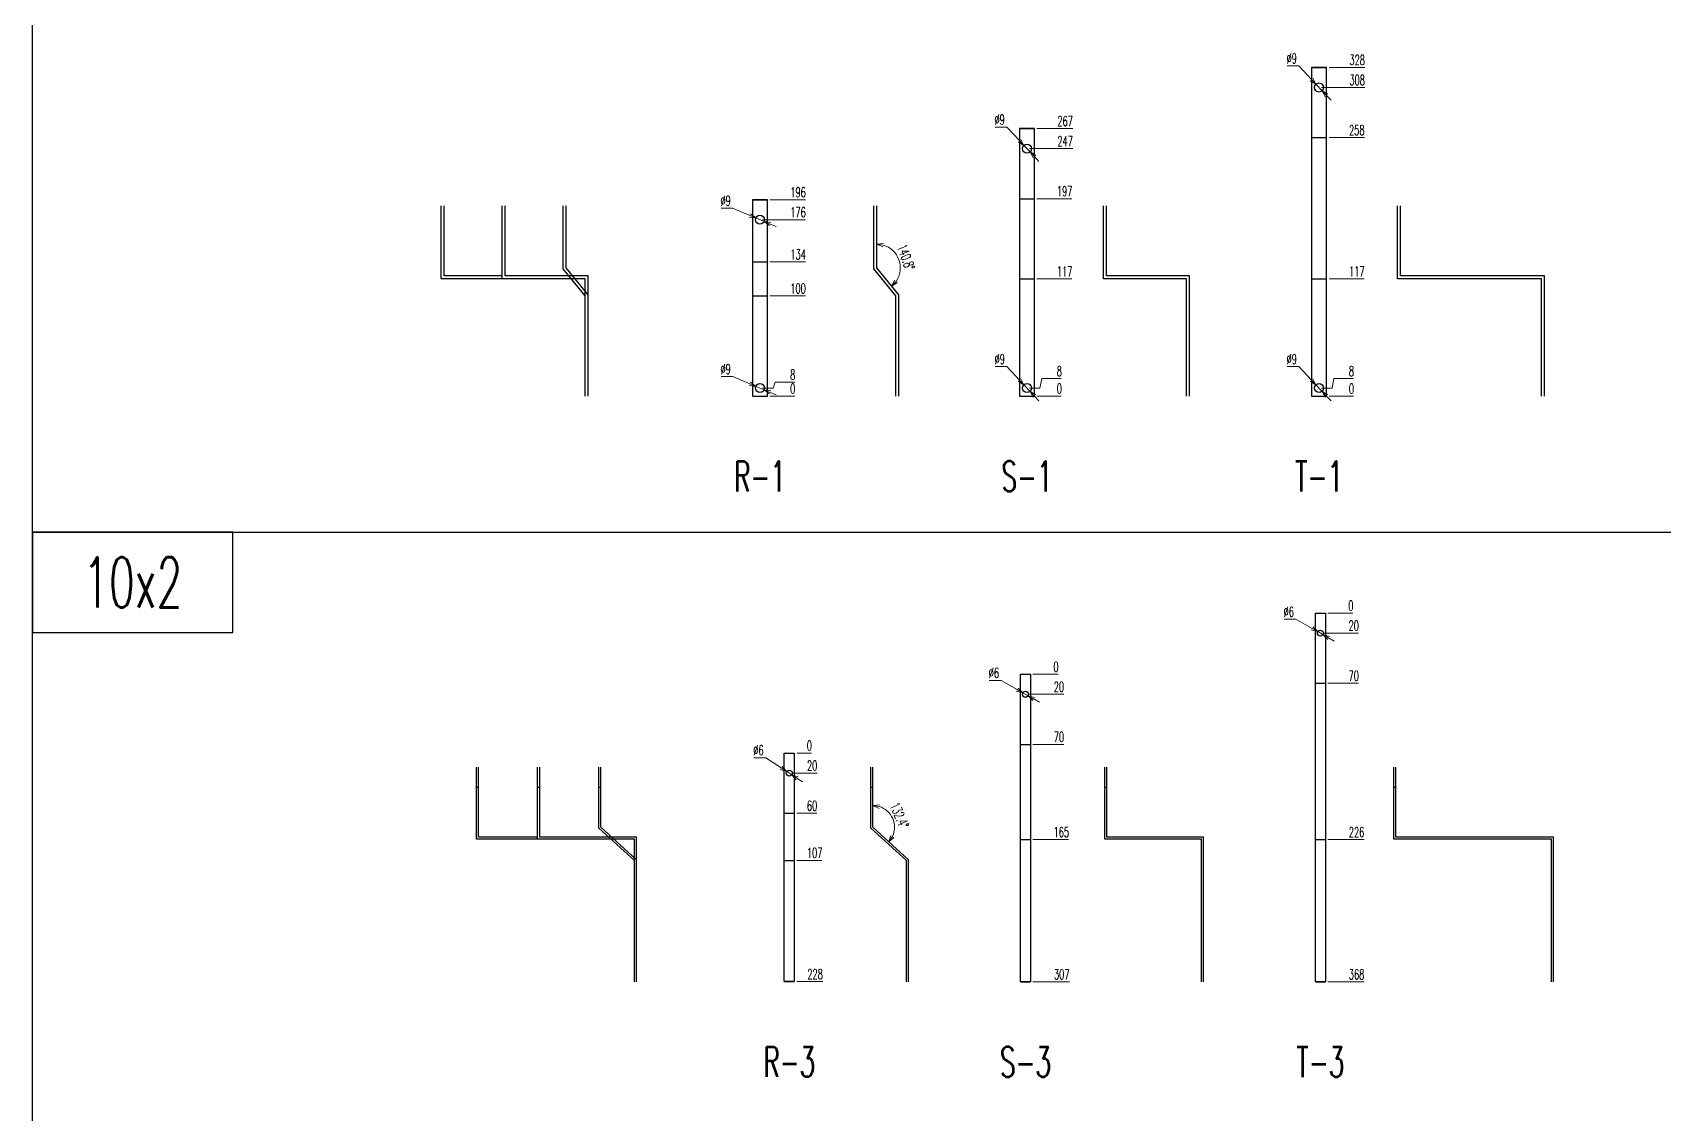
# Model space of a CAD drawing. Header units: millimetres. Extents: x 28713 to 59118, y -54378 to -19615.
# Drawn here: x 37400 to 39028, y -23373 to -22294 of the extents above; entities that cross this region are included whole.
import ezdxf
from ezdxf.enums import TextEntityAlignment as Align

# ---------------------------------------------------------------- set-up
doc = ezdxf.new("R2010")
doc.units = ezdxf.units.MM
doc.header["$LTSCALE"] = 3
doc.layers.add('@.VISIBLE', color=7, linetype='Continuous')
doc.styles.add('Ann_w01', font='romans.shx', dxfattribs={"width": 0.6, "bigfont": 'chineset.shx'})
doc.dimstyles.new('Dim 01_SC05', dxfattribs={"dimscale": 5, "dimtxt": 2, "dimasz": 1.3, "dimexe": 0.5, "dimexo": 0.5, "dimgap": 0.5, "dimtad": 1, "dimtoh": 1, "dimdec": 1, "dimzin": 12, "dimdsep": 46, "dimtxsty": 'Ann_w01', "dimblk": 'OPEN30', "dimcen": 1.5, "dimclrd": 6, "dimclre": 6, "dimclrt": 3, "dimadec": 1, "dimazin": 3, "dimtm": 1e-09, "dimtfac": 1, "dimtdec": 1, "dimtmove": 0, "dimatfit": 3, "dimldrblk": 'OPEN30', "dimfxl": 1, "dimtolj": 1, "dimlwd": 20, "dimlwe": 20, "dimarcsym": 0})

# ---------------------------------------------------------------- blocks, each defined once
blk = doc.blocks.new('*D530')
at = {"color": 6, "lineweight": 20, "transparency": 16777216}
blk.add_line((38135.8, -22656.8), (38160.5, -22656.8), dxfattribs=at)
at = {"layer": 'Defpoints', "color": 0, "transparency": 16777216}
for p in [(38125.8, -22656.8), (38133.3, -22656.8), (38154, -22656.8)]:
    blk.add_point(p, dxfattribs=at)
at = {"color": 3, "transparency": 16777216, "insert": (38158.5, -22649.3), "char_height": 10, "attachment_point": 5, "style": 'Ann_w01'}
blk.add_mtext('\\A1;0', dxfattribs=at)
blk = doc.blocks.new('_Open30')
at = {"color": 0, "linetype": 'ByBlock', "lineweight": -2}
for p, q in [((-1, 0.27), (0, 0)), ((0, 0), (-1, -0.27)), ((0, 0), (-1, 0))]:
    blk.add_line(p, q, dxfattribs=at)
blk = doc.blocks.new('*D531')
at = {"color": 6, "lineweight": 20, "transparency": 16777216}
for p, q in [((38128.3, -22648.8), (38138.8, -22648.8)), ((38138.8, -22648.8), (38141, -22642.8)), ((38141, -22642.8), (38160.5, -22642.8))]:
    blk.add_line(p, q, dxfattribs=at)
at = {"layer": 'Defpoints', "color": 0, "transparency": 16777216}
for p in [(38125.8, -22648.8), (38125.8, -22656.8), (38154, -22642.8)]:
    blk.add_point(p, dxfattribs=at)
at = {"color": 3, "transparency": 16777216, "insert": (38158.5, -22635.3), "char_height": 10, "attachment_point": 5, "style": 'Ann_w01'}
blk.add_mtext('\\A1;8', dxfattribs=at)
blk = doc.blocks.new('*D532')
at = {"color": 6, "lineweight": 20, "transparency": 16777216}
blk.add_line((38135.8, -22556.8), (38171.1, -22556.8), dxfattribs=at)
at = {"layer": 'Defpoints', "color": 0, "transparency": 16777216}
for p in [(38133.3, -22556.8), (38154, -22556.8), (38125.8, -22656.8)]:
    blk.add_point(p, dxfattribs=at)
at = {"color": 3, "transparency": 16777216, "insert": (38163.8, -22549.3), "char_height": 10, "attachment_point": 5, "style": 'Ann_w01'}
blk.add_mtext('\\A1;100', dxfattribs=at)
blk = doc.blocks.new('*D533')
at = {"color": 6, "lineweight": 20, "transparency": 16777216}
blk.add_line((38135.8, -22522.8), (38171.3, -22522.8), dxfattribs=at)
at = {"layer": 'Defpoints', "color": 0, "transparency": 16777216}
for p in [(38133.3, -22522.8), (38154, -22522.8), (38125.8, -22656.8)]:
    blk.add_point(p, dxfattribs=at)
at = {"color": 3, "transparency": 16777216, "insert": (38163.9, -22515.3), "char_height": 10, "attachment_point": 5, "style": 'Ann_w01'}
blk.add_mtext('\\A1;134', dxfattribs=at)
blk = doc.blocks.new('*D534')
at = {"color": 6, "lineweight": 20, "transparency": 16777216}
blk.add_line((38128.2, -22480.8), (38171.1, -22480.8), dxfattribs=at)
at = {"layer": 'Defpoints', "color": 0, "transparency": 16777216}
for p in [(38125.7, -22480.8), (38154, -22480.8), (38125.8, -22656.8)]:
    blk.add_point(p, dxfattribs=at)
at = {"color": 3, "transparency": 16777216, "insert": (38163.8, -22473.3), "char_height": 10, "attachment_point": 5, "style": 'Ann_w01'}
blk.add_mtext('\\A1;176', dxfattribs=at)
blk = doc.blocks.new('*D535')
at = {"color": 6, "lineweight": 20, "transparency": 16777216}
blk.add_line((38135.8, -22460.8), (38171.1, -22460.8), dxfattribs=at)
at = {"layer": 'Defpoints', "color": 0, "transparency": 16777216}
for p in [(38133.3, -22460.8), (38154, -22460.8), (38125.8, -22656.8)]:
    blk.add_point(p, dxfattribs=at)
at = {"color": 3, "transparency": 16777216, "insert": (38163.8, -22453.3), "char_height": 10, "attachment_point": 5, "style": 'Ann_w01'}
blk.add_mtext('\\A1;196', dxfattribs=at)
blk = doc.blocks.new('*D536')
at = {"color": 6, "lineweight": 20, "transparency": 16777216}
for p, q in [((38086.9, -22469.3), (38098.5, -22469.3)), ((38098.5, -22469.3), (38115.6, -22476.5)), ((38129.9, -22482.5), (38121.6, -22479)), ((38135.9, -22485), (38141.9, -22487.6))]:
    blk.add_line(p, q, dxfattribs=at)
at = {"layer": 'Defpoints', "color": 0, "transparency": 16777216}
for p in [(38121.6, -22479), (38129.9, -22482.5)]:
    blk.add_point(p, dxfattribs=at)
at = {"color": 6, "lineweight": 20, "transparency": 16777216, "xscale": 6.5, "yscale": 6.5, "zscale": 6.5}
for p, rotation in [((38121.6, -22479), 337.1813621926601), ((38129.9, -22482.5), 157.1813621926601)]:
    blk.add_blockref('_Open30', p, dxfattribs=dict(at, rotation=rotation))
at = {"color": 3, "transparency": 16777216, "insert": (38091.5, -22461.8), "char_height": 10, "attachment_point": 5, "style": 'Ann_w01'}
blk.add_mtext('\\A1;∅9', dxfattribs=at)
blk = doc.blocks.new('*D537')
at = {"color": 6, "lineweight": 20, "transparency": 16777216}
for p, q in [((38086.9, -22637.3), (38098.6, -22637.3)), ((38098.6, -22637.3), (38115.6, -22644.5)), ((38129.9, -22650.5), (38121.6, -22647)), ((38135.9, -22653), (38141.9, -22655.6))]:
    blk.add_line(p, q, dxfattribs=at)
at = {"layer": 'Defpoints', "color": 0, "transparency": 16777216}
for p in [(38121.6, -22647), (38129.9, -22650.5)]:
    blk.add_point(p, dxfattribs=at)
at = {"color": 6, "lineweight": 20, "transparency": 16777216, "xscale": 6.5, "yscale": 6.5, "zscale": 6.5}
for p, rotation in [((38121.6, -22647), 337.1813621925107), ((38129.9, -22650.5), 157.1813621925107)]:
    blk.add_blockref('_Open30', p, dxfattribs=dict(at, rotation=rotation))
at = {"color": 3, "transparency": 16777216, "insert": (38091.5, -22629.8), "char_height": 10, "attachment_point": 5, "style": 'Ann_w01'}
blk.add_mtext('\\A1;∅9', dxfattribs=at)
blk = doc.blocks.new('*D541')
at = {"color": 6, "lineweight": 20, "transparency": 16777216}
blk.add_line((38402.3, -22656.8), (38426.6, -22656.8), dxfattribs=at)
at = {"layer": 'Defpoints', "color": 0, "transparency": 16777216}
for p in [(38392.3, -22656.8), (38399.8, -22656.8), (38420.1, -22656.8)]:
    blk.add_point(p, dxfattribs=at)
at = {"color": 3, "transparency": 16777216, "insert": (38424.6, -22649.3), "char_height": 10, "attachment_point": 5, "style": 'Ann_w01'}
blk.add_mtext('\\A1;0', dxfattribs=at)
blk = doc.blocks.new('*D542')
at = {"color": 6, "lineweight": 20, "transparency": 16777216}
for p, q in [((38405.3, -22648.8), (38407.1, -22639.3)), ((38407.1, -22639.3), (38426.6, -22639.3)), ((38394.8, -22648.8), (38405.3, -22648.8))]:
    blk.add_line(p, q, dxfattribs=at)
at = {"layer": 'Defpoints', "color": 0, "transparency": 16777216}
for p in [(38420.1, -22639.3), (38392.3, -22648.8), (38392.3, -22656.8)]:
    blk.add_point(p, dxfattribs=at)
at = {"color": 3, "transparency": 16777216, "insert": (38424.6, -22631.8), "char_height": 10, "attachment_point": 5, "style": 'Ann_w01'}
blk.add_mtext('\\A1;8', dxfattribs=at)
blk = doc.blocks.new('*D543')
at = {"color": 6, "lineweight": 20, "transparency": 16777216}
blk.add_line((38402.3, -22539.8), (38437.2, -22539.8), dxfattribs=at)
at = {"layer": 'Defpoints', "color": 0, "transparency": 16777216}
for p in [(38399.8, -22539.8), (38420.1, -22539.8), (38392.3, -22656.8)]:
    blk.add_point(p, dxfattribs=at)
at = {"color": 3, "transparency": 16777216, "insert": (38429.9, -22532.3), "char_height": 10, "attachment_point": 5, "style": 'Ann_w01'}
blk.add_mtext('\\A1;117', dxfattribs=at)
blk = doc.blocks.new('*D544')
at = {"color": 6, "lineweight": 20, "transparency": 16777216}
blk.add_line((38402.3, -22459.8), (38437.2, -22459.8), dxfattribs=at)
at = {"layer": 'Defpoints', "color": 0, "transparency": 16777216}
for p in [(38399.8, -22459.8), (38420.1, -22459.8), (38392.3, -22656.8)]:
    blk.add_point(p, dxfattribs=at)
at = {"color": 3, "transparency": 16777216, "insert": (38429.9, -22452.3), "char_height": 10, "attachment_point": 5, "style": 'Ann_w01'}
blk.add_mtext('\\A1;197', dxfattribs=at)
blk = doc.blocks.new('*D545')
at = {"color": 6, "lineweight": 20, "transparency": 16777216}
blk.add_line((38394.8, -22409.8), (38438.1, -22409.8), dxfattribs=at)
at = {"layer": 'Defpoints', "color": 0, "transparency": 16777216}
for p in [(38392.3, -22409.8), (38420.1, -22409.8), (38392.3, -22656.8)]:
    blk.add_point(p, dxfattribs=at)
at = {"color": 3, "transparency": 16777216, "insert": (38430.4, -22402.3), "char_height": 10, "attachment_point": 5, "style": 'Ann_w01'}
blk.add_mtext('\\A1;247', dxfattribs=at)
blk = doc.blocks.new('*D546')
at = {"color": 6, "lineweight": 20, "transparency": 16777216}
blk.add_line((38402.3, -22389.8), (38438.1, -22389.8), dxfattribs=at)
at = {"layer": 'Defpoints', "color": 0, "transparency": 16777216}
for p in [(38399.8, -22389.8), (38420.1, -22389.8), (38392.3, -22656.8)]:
    blk.add_point(p, dxfattribs=at)
at = {"color": 3, "transparency": 16777216, "insert": (38430.4, -22382.3), "char_height": 10, "attachment_point": 5, "style": 'Ann_w01'}
blk.add_mtext('\\A1;267', dxfattribs=at)
blk = doc.blocks.new('*D547')
at = {"color": 6, "lineweight": 20, "transparency": 16777216}
for p, q in [((38360.5, -22388.3), (38372.1, -22388.3)), ((38372.1, -22388.3), (38384.8, -22401.8)), ((38395.4, -22413), (38389.2, -22406.5)), ((38399.8, -22417.8), (38404.3, -22422.5))]:
    blk.add_line(p, q, dxfattribs=at)
at = {"layer": 'Defpoints', "color": 0, "transparency": 16777216}
for p in [(38389.2, -22406.5), (38395.4, -22413)]:
    blk.add_point(p, dxfattribs=at)
at = {"color": 6, "lineweight": 20, "transparency": 16777216, "xscale": 6.5, "yscale": 6.5, "zscale": 6.5}
for p, rotation in [((38389.2, -22406.5), 313.2445462783951), ((38395.4, -22413), 133.2445462783951)]:
    blk.add_blockref('_Open30', p, dxfattribs=dict(at, rotation=rotation))
at = {"color": 3, "transparency": 16777216, "insert": (38365, -22380.8), "char_height": 10, "attachment_point": 5, "style": 'Ann_w01'}
blk.add_mtext('\\A1;∅9', dxfattribs=at)
blk = doc.blocks.new('*D548')
at = {"color": 6, "lineweight": 20, "transparency": 16777216}
for p, q in [((38360.5, -22627.3), (38372.1, -22627.3)), ((38372.1, -22627.3), (38384.8, -22640.8)), ((38395.4, -22652.1), (38389.3, -22645.5)), ((38399.9, -22656.8), (38404.3, -22661.5))]:
    blk.add_line(p, q, dxfattribs=at)
at = {"layer": 'Defpoints', "color": 0, "transparency": 16777216}
for p in [(38389.3, -22645.5), (38395.4, -22652.1)]:
    blk.add_point(p, dxfattribs=at)
at = {"color": 6, "lineweight": 20, "transparency": 16777216, "xscale": 6.5, "yscale": 6.5, "zscale": 6.5}
for p, rotation in [((38389.3, -22645.5), 313.2445462784049), ((38395.4, -22652.1), 133.2445462784049)]:
    blk.add_blockref('_Open30', p, dxfattribs=dict(at, rotation=rotation))
at = {"color": 3, "transparency": 16777216, "insert": (38365.1, -22619.8), "char_height": 10, "attachment_point": 5, "style": 'Ann_w01'}
blk.add_mtext('\\A1;∅9', dxfattribs=at)
blk = doc.blocks.new('*D555')
at = {"color": 6, "lineweight": 20, "transparency": 16777216}
blk.add_line((38693.9, -22656.8), (38718.2, -22656.8), dxfattribs=at)
at = {"layer": 'Defpoints', "color": 0, "transparency": 16777216}
for p in [(38683.9, -22656.8), (38691.4, -22656.8), (38711.7, -22656.8)]:
    blk.add_point(p, dxfattribs=at)
at = {"color": 3, "transparency": 16777216, "insert": (38716.2, -22649.3), "char_height": 10, "attachment_point": 5, "style": 'Ann_w01'}
blk.add_mtext('\\A1;0', dxfattribs=at)
blk = doc.blocks.new('*D556')
at = {"color": 6, "lineweight": 20, "transparency": 16777216}
for p, q in [((38696.9, -22648.8), (38698.7, -22639.3)), ((38698.7, -22639.3), (38718.2, -22639.3)), ((38686.4, -22648.8), (38696.9, -22648.8))]:
    blk.add_line(p, q, dxfattribs=at)
at = {"layer": 'Defpoints', "color": 0, "transparency": 16777216}
for p in [(38711.7, -22639.3), (38683.9, -22648.8), (38683.9, -22656.8)]:
    blk.add_point(p, dxfattribs=at)
at = {"color": 3, "transparency": 16777216, "insert": (38716.2, -22631.8), "char_height": 10, "attachment_point": 5, "style": 'Ann_w01'}
blk.add_mtext('\\A1;8', dxfattribs=at)
blk = doc.blocks.new('*D557')
at = {"color": 6, "lineweight": 20, "transparency": 16777216}
blk.add_line((38693.9, -22539.8), (38728.8, -22539.8), dxfattribs=at)
at = {"layer": 'Defpoints', "color": 0, "transparency": 16777216}
for p in [(38691.4, -22539.8), (38711.7, -22539.8), (38683.9, -22656.8)]:
    blk.add_point(p, dxfattribs=at)
at = {"color": 3, "transparency": 16777216, "insert": (38721.5, -22532.3), "char_height": 10, "attachment_point": 5, "style": 'Ann_w01'}
blk.add_mtext('\\A1;117', dxfattribs=at)
blk = doc.blocks.new('*D558')
at = {"color": 6, "lineweight": 20, "transparency": 16777216}
blk.add_line((38693.9, -22398.8), (38729.2, -22398.8), dxfattribs=at)
at = {"layer": 'Defpoints', "color": 0, "transparency": 16777216}
for p in [(38691.4, -22398.8), (38711.3, -22398.8), (38683.9, -22656.8)]:
    blk.add_point(p, dxfattribs=at)
at = {"color": 3, "transparency": 16777216, "insert": (38721.5, -22391.3), "char_height": 10, "attachment_point": 5, "style": 'Ann_w01'}
blk.add_mtext('\\A1;258', dxfattribs=at)
blk = doc.blocks.new('*D551')
at = {"color": 6, "lineweight": 20, "transparency": 16777216}
blk.add_line((38686.4, -22348.8), (38729.6, -22348.8), dxfattribs=at)
at = {"layer": 'Defpoints', "color": 0, "transparency": 16777216}
for p in [(38683.9, -22348.8), (38711.7, -22348.8), (38683.9, -22656.8)]:
    blk.add_point(p, dxfattribs=at)
at = {"color": 3, "transparency": 16777216, "insert": (38721.9, -22341.3), "char_height": 10, "attachment_point": 5, "style": 'Ann_w01'}
blk.add_mtext('\\A1;308', dxfattribs=at)
blk = doc.blocks.new('*D552')
at = {"color": 6, "lineweight": 20, "transparency": 16777216}
blk.add_line((38693.9, -22328.8), (38729.6, -22328.8), dxfattribs=at)
at = {"layer": 'Defpoints', "color": 0, "transparency": 16777216}
for p in [(38691.4, -22328.8), (38711.7, -22328.8), (38683.9, -22656.8)]:
    blk.add_point(p, dxfattribs=at)
at = {"color": 3, "transparency": 16777216, "insert": (38721.9, -22321.3), "char_height": 10, "attachment_point": 5, "style": 'Ann_w01'}
blk.add_mtext('\\A1;328', dxfattribs=at)
blk = doc.blocks.new('*D553')
at = {"color": 6, "lineweight": 20, "transparency": 16777216}
for p, q in [((38652, -22327.3), (38663.7, -22327.3)), ((38663.7, -22327.3), (38676.3, -22340.8)), ((38686.9, -22352), (38680.8, -22345.5)), ((38691.4, -22356.8), (38695.9, -22361.5))]:
    blk.add_line(p, q, dxfattribs=at)
at = {"layer": 'Defpoints', "color": 0, "transparency": 16777216}
for p in [(38680.8, -22345.5), (38686.9, -22352)]:
    blk.add_point(p, dxfattribs=at)
at = {"color": 6, "lineweight": 20, "transparency": 16777216, "xscale": 6.5, "yscale": 6.5, "zscale": 6.5}
for p, rotation in [((38680.8, -22345.5), 313.2445462786074), ((38686.9, -22352), 133.2445462786074)]:
    blk.add_blockref('_Open30', p, dxfattribs=dict(at, rotation=rotation))
at = {"color": 3, "transparency": 16777216, "insert": (38656.6, -22319.8), "char_height": 10, "attachment_point": 5, "style": 'Ann_w01'}
blk.add_mtext('\\A1;∅9', dxfattribs=at)
blk = doc.blocks.new('*D554')
at = {"color": 6, "lineweight": 20, "transparency": 16777216}
for p, q in [((38652, -22627.3), (38663.7, -22627.3)), ((38663.7, -22627.3), (38676.4, -22640.8)), ((38687, -22652.1), (38680.8, -22645.5)), ((38691.4, -22656.8), (38695.9, -22661.5))]:
    blk.add_line(p, q, dxfattribs=at)
at = {"layer": 'Defpoints', "color": 0, "transparency": 16777216}
for p in [(38680.8, -22645.5), (38687, -22652.1)]:
    blk.add_point(p, dxfattribs=at)
at = {"color": 6, "lineweight": 20, "transparency": 16777216, "xscale": 6.5, "yscale": 6.5, "zscale": 6.5}
for p, rotation in [((38680.8, -22645.5), 313.2445462785061), ((38687, -22652.1), 133.2445462785061)]:
    blk.add_blockref('_Open30', p, dxfattribs=dict(at, rotation=rotation))
at = {"color": 3, "transparency": 16777216, "insert": (38656.6, -22619.8), "char_height": 10, "attachment_point": 5, "style": 'Ann_w01'}
blk.add_mtext('\\A1;∅9', dxfattribs=at)
blk = doc.blocks.new('*D580')
at = {"color": 6, "lineweight": 20, "transparency": 16777216}
blk.add_line((38162.5, -23241), (38188.5, -23241), dxfattribs=at)
at = {"layer": 'Defpoints', "color": 0, "transparency": 16777216}
for p in [(38155, -23013), (38160, -23241), (38170.6, -23241)]:
    blk.add_point(p, dxfattribs=at)
at = {"color": 3, "transparency": 16777216, "insert": (38180.8, -23233.5), "char_height": 10, "attachment_point": 5, "style": 'Ann_w01'}
blk.add_mtext('\\A1;228', dxfattribs=at)
blk = doc.blocks.new('*D581')
at = {"color": 6, "lineweight": 20, "transparency": 16777216}
blk.add_line((38162.5, -23120), (38187.6, -23120), dxfattribs=at)
at = {"layer": 'Defpoints', "color": 0, "transparency": 16777216}
for p in [(38155, -23013), (38160, -23120), (38170.6, -23120)]:
    blk.add_point(p, dxfattribs=at)
at = {"color": 3, "transparency": 16777216, "insert": (38180.4, -23112.5), "char_height": 10, "attachment_point": 5, "style": 'Ann_w01'}
blk.add_mtext('\\A1;107', dxfattribs=at)
blk = doc.blocks.new('*D582')
at = {"color": 6, "lineweight": 20, "transparency": 16777216}
blk.add_line((38162.5, -23073), (38182.5, -23073), dxfattribs=at)
at = {"layer": 'Defpoints', "color": 0, "transparency": 16777216}
for p in [(38155, -23013), (38160, -23073), (38170.6, -23073)]:
    blk.add_point(p, dxfattribs=at)
at = {"color": 3, "transparency": 16777216, "insert": (38177.8, -23065.5), "char_height": 10, "attachment_point": 5, "style": 'Ann_w01'}
blk.add_mtext('\\A1;60', dxfattribs=at)
blk = doc.blocks.new('*D583')
at = {"color": 6, "lineweight": 20, "transparency": 16777216}
blk.add_line((38157.5, -23033), (38182.8, -23033), dxfattribs=at)
at = {"layer": 'Defpoints', "color": 0, "transparency": 16777216}
for p in [(38155, -23013), (38155, -23033), (38170.6, -23033)]:
    blk.add_point(p, dxfattribs=at)
at = {"color": 3, "transparency": 16777216, "insert": (38177.9, -23025.5), "char_height": 10, "attachment_point": 5, "style": 'Ann_w01'}
blk.add_mtext('\\A1;20', dxfattribs=at)
blk = doc.blocks.new('*D584')
at = {"color": 6, "lineweight": 20, "transparency": 16777216}
blk.add_line((38162.5, -23013), (38177.1, -23013), dxfattribs=at)
at = {"layer": 'Defpoints', "color": 0, "transparency": 16777216}
for p in [(38155, -23013), (38160, -23013), (38170.6, -23013)]:
    blk.add_point(p, dxfattribs=at)
at = {"color": 3, "transparency": 16777216, "insert": (38175.1, -23005.5), "char_height": 10, "attachment_point": 5, "style": 'Ann_w01'}
blk.add_mtext('\\A1;0', dxfattribs=at)
blk = doc.blocks.new('*D585')
at = {"color": 6, "lineweight": 20, "transparency": 16777216}
for p, q in [((38119.6, -23017.7), (38131.5, -23017.7)), ((38131.5, -23017.7), (38147.1, -23027.8)), ((38157.5, -23034.6), (38152.5, -23031.4)), ((38163, -23038.2), (38168.4, -23041.7))]:
    blk.add_line(p, q, dxfattribs=at)
at = {"layer": 'Defpoints', "color": 0, "transparency": 16777216}
for p in [(38152.5, -23031.4), (38157.5, -23034.6)]:
    blk.add_point(p, dxfattribs=at)
at = {"color": 6, "lineweight": 20, "transparency": 16777216, "xscale": 6.5, "yscale": 6.5, "zscale": 6.5}
for p, rotation in [((38152.5, -23031.4), 326.9408593837939), ((38157.5, -23034.6), 146.9408593837939)]:
    blk.add_blockref('_Open30', p, dxfattribs=dict(at, rotation=rotation))
at = {"color": 3, "transparency": 16777216, "insert": (38124.3, -23010.2), "char_height": 10, "attachment_point": 5, "style": 'Ann_w01'}
blk.add_mtext('\\A1;∅6', dxfattribs=at)
blk = doc.blocks.new('*D589')
at = {"color": 6, "lineweight": 20, "transparency": 16777216}
blk.add_line((38398.3, -23241.3), (38434.7, -23241.3), dxfattribs=at)
at = {"layer": 'Defpoints', "color": 0, "transparency": 16777216}
for p in [(38390.8, -22934.3), (38395.8, -23241.3), (38416.8, -23241.3)]:
    blk.add_point(p, dxfattribs=at)
at = {"color": 3, "transparency": 16777216, "insert": (38427, -23233.8), "char_height": 10, "attachment_point": 5, "style": 'Ann_w01'}
blk.add_mtext('\\A1;307', dxfattribs=at)
blk = doc.blocks.new('*D590')
at = {"color": 6, "lineweight": 20, "transparency": 16777216}
blk.add_line((38398.3, -23099.3), (38433.9, -23099.3), dxfattribs=at)
at = {"layer": 'Defpoints', "color": 0, "transparency": 16777216}
for p in [(38390.8, -22934.3), (38395.8, -23099.3), (38416.8, -23099.3)]:
    blk.add_point(p, dxfattribs=at)
at = {"color": 3, "transparency": 16777216, "insert": (38426.6, -23091.8), "char_height": 10, "attachment_point": 5, "style": 'Ann_w01'}
blk.add_mtext('\\A1;165', dxfattribs=at)
blk = doc.blocks.new('*D591')
at = {"color": 6, "lineweight": 20, "transparency": 16777216}
blk.add_line((38398.3, -23004.3), (38429, -23004.3), dxfattribs=at)
at = {"layer": 'Defpoints', "color": 0, "transparency": 16777216}
for p in [(38390.8, -22934.3), (38395.8, -23004.3), (38416.8, -23004.3)]:
    blk.add_point(p, dxfattribs=at)
at = {"color": 3, "transparency": 16777216, "insert": (38424.2, -22996.8), "char_height": 10, "attachment_point": 5, "style": 'Ann_w01'}
blk.add_mtext('\\A1;70', dxfattribs=at)
blk = doc.blocks.new('*D592')
at = {"color": 6, "lineweight": 20, "transparency": 16777216}
blk.add_line((38393.3, -22954.3), (38429, -22954.3), dxfattribs=at)
at = {"layer": 'Defpoints', "color": 0, "transparency": 16777216}
for p in [(38390.8, -22934.3), (38390.8, -22954.3), (38416.8, -22954.3)]:
    blk.add_point(p, dxfattribs=at)
at = {"color": 3, "transparency": 16777216, "insert": (38424.2, -22946.8), "char_height": 10, "attachment_point": 5, "style": 'Ann_w01'}
blk.add_mtext('\\A1;20', dxfattribs=at)
blk = doc.blocks.new('*D593')
at = {"color": 6, "lineweight": 20, "transparency": 16777216}
blk.add_line((38398.3, -22934.3), (38423.3, -22934.3), dxfattribs=at)
at = {"layer": 'Defpoints', "color": 0, "transparency": 16777216}
for p in [(38390.8, -22934.3), (38395.8, -22934.3), (38416.8, -22934.3)]:
    blk.add_point(p, dxfattribs=at)
at = {"color": 3, "transparency": 16777216, "insert": (38421.3, -22926.8), "char_height": 10, "attachment_point": 5, "style": 'Ann_w01'}
blk.add_mtext('\\A1;0', dxfattribs=at)
blk = doc.blocks.new('*D594')
at = {"color": 6, "lineweight": 20, "transparency": 16777216}
for p, q in [((38354.6, -22940.4), (38366.5, -22940.4)), ((38366.5, -22940.4), (38382.6, -22949.6)), ((38393.4, -22955.8), (38388.2, -22952.8)), ((38399.1, -22959), (38404.7, -22962.2))]:
    blk.add_line(p, q, dxfattribs=at)
at = {"layer": 'Defpoints', "color": 0, "transparency": 16777216}
for p in [(38388.2, -22952.8), (38393.4, -22955.8)]:
    blk.add_point(p, dxfattribs=at)
at = {"color": 6, "lineweight": 20, "transparency": 16777216, "xscale": 6.5, "yscale": 6.5, "zscale": 6.5}
for p, rotation in [((38388.2, -22952.8), 330.2098817199987), ((38393.4, -22955.8), 150.2098817199987)]:
    blk.add_blockref('_Open30', p, dxfattribs=dict(at, rotation=rotation))
at = {"color": 3, "transparency": 16777216, "insert": (38359.3, -22932.9), "char_height": 10, "attachment_point": 5, "style": 'Ann_w01'}
blk.add_mtext('\\A1;∅6', dxfattribs=at)
blk = doc.blocks.new('*D598')
at = {"color": 6, "lineweight": 20, "transparency": 16777216}
blk.add_line((38692.6, -23241.3), (38729, -23241.3), dxfattribs=at)
at = {"layer": 'Defpoints', "color": 0, "transparency": 16777216}
for p in [(38685.1, -22873.3), (38690.1, -23241.3), (38711.1, -23241.3)]:
    blk.add_point(p, dxfattribs=at)
at = {"color": 3, "transparency": 16777216, "insert": (38721.3, -23233.8), "char_height": 10, "attachment_point": 5, "style": 'Ann_w01'}
blk.add_mtext('\\A1;368', dxfattribs=at)
blk = doc.blocks.new('*D599')
at = {"color": 6, "lineweight": 20, "transparency": 16777216}
blk.add_line((38692.6, -23099.3), (38729, -23099.3), dxfattribs=at)
at = {"layer": 'Defpoints', "color": 0, "transparency": 16777216}
for p in [(38685.1, -22873.3), (38690.1, -23099.3), (38711.1, -23099.3)]:
    blk.add_point(p, dxfattribs=at)
at = {"color": 3, "transparency": 16777216, "insert": (38721.3, -23091.8), "char_height": 10, "attachment_point": 5, "style": 'Ann_w01'}
blk.add_mtext('\\A1;226', dxfattribs=at)
blk = doc.blocks.new('*D600')
at = {"color": 6, "lineweight": 20, "transparency": 16777216}
blk.add_line((38692.6, -22943.3), (38723.3, -22943.3), dxfattribs=at)
at = {"layer": 'Defpoints', "color": 0, "transparency": 16777216}
for p in [(38685.1, -22873.3), (38690.1, -22943.3), (38711.1, -22943.3)]:
    blk.add_point(p, dxfattribs=at)
at = {"color": 3, "transparency": 16777216, "insert": (38718.5, -22935.8), "char_height": 10, "attachment_point": 5, "style": 'Ann_w01'}
blk.add_mtext('\\A1;70', dxfattribs=at)
blk = doc.blocks.new('*D601')
at = {"color": 6, "lineweight": 20, "transparency": 16777216}
blk.add_line((38687.6, -22893.3), (38723.3, -22893.3), dxfattribs=at)
at = {"layer": 'Defpoints', "color": 0, "transparency": 16777216}
for p in [(38685.1, -22873.3), (38685.1, -22893.3), (38711.1, -22893.3)]:
    blk.add_point(p, dxfattribs=at)
at = {"color": 3, "transparency": 16777216, "insert": (38718.5, -22885.8), "char_height": 10, "attachment_point": 5, "style": 'Ann_w01'}
blk.add_mtext('\\A1;20', dxfattribs=at)
blk = doc.blocks.new('*D602')
at = {"color": 6, "lineweight": 20, "transparency": 16777216}
blk.add_line((38692.6, -22873.3), (38717.6, -22873.3), dxfattribs=at)
at = {"layer": 'Defpoints', "color": 0, "transparency": 16777216}
for p in [(38685.1, -22873.3), (38690.1, -22873.3), (38711.1, -22873.3)]:
    blk.add_point(p, dxfattribs=at)
at = {"color": 3, "transparency": 16777216, "insert": (38715.6, -22865.8), "char_height": 10, "attachment_point": 5, "style": 'Ann_w01'}
blk.add_mtext('\\A1;0', dxfattribs=at)
blk = doc.blocks.new('*D603')
at = {"color": 6, "lineweight": 20, "transparency": 16777216}
for p, q in [((38648.9, -22879.4), (38660.8, -22879.4)), ((38660.8, -22879.4), (38676.9, -22888.6)), ((38687.7, -22894.8), (38682.5, -22891.8)), ((38693.4, -22898), (38699, -22901.2))]:
    blk.add_line(p, q, dxfattribs=at)
at = {"layer": 'Defpoints', "color": 0, "transparency": 16777216}
for p in [(38682.5, -22891.8), (38687.7, -22894.8)]:
    blk.add_point(p, dxfattribs=at)
at = {"color": 6, "lineweight": 20, "transparency": 16777216, "xscale": 6.5, "yscale": 6.5, "zscale": 6.5}
for p, rotation in [((38682.5, -22891.8), 330.2098817200761), ((38687.7, -22894.8), 150.209881720076)]:
    blk.add_blockref('_Open30', p, dxfattribs=dict(at, rotation=rotation))
at = {"color": 3, "transparency": 16777216, "insert": (38653.6, -22871.9), "char_height": 10, "attachment_point": 5, "style": 'Ann_w01'}
blk.add_mtext('\\A1;∅6', dxfattribs=at)
blk = doc.blocks.new('*D1376')
at = {"color": 6, "lineweight": 20, "transparency": 16777216}
blk.add_arc((38242.3, -22528.8), 23.6, 325.0342, 74.1442, dxfattribs=at)
at = {"layer": 'Defpoints', "color": 0, "transparency": 16777216}
for p in [(38242.3, -22466.7), (38242.3, -22528.8), (38242.3, -22528.8), (38265.8, -22530.4), (38264.3, -22555.8)]:
    blk.add_point(p, dxfattribs=at)
at = {"color": 6, "lineweight": 20, "transparency": 16777216, "xscale": 6.5, "yscale": 6.5, "zscale": 6.5}
for p, rotation in [((38242.3, -22505.2), 172.072111721137), ((38257.2, -22547), 227.1062915407747)]:
    blk.add_blockref('_Open30', p, dxfattribs=dict(at, rotation=rotation))
at = {"color": 3, "transparency": 16777216, "insert": (38271.6, -22518.3), "char_height": 10, "attachment_point": 5, "rotation": 289.5892, "style": 'Ann_w01'}
blk.add_mtext('\\A1;140.8°', dxfattribs=at)
blk = doc.blocks.new('*D1394')
at = {"color": 6, "lineweight": 20, "transparency": 16777216}
blk.add_arc((38238.5, -23086.9), 21.6, 334.9248, 72.6579, dxfattribs=at)
at = {"layer": 'Defpoints', "color": 0, "transparency": 16777216}
for p in [(38238.5, -23026.9), (38238.5, -23086.9), (38238.5, -23086.9), (38260.1, -23086.3), (38274, -23119.4)]:
    blk.add_point(p, dxfattribs=at)
at = {"color": 6, "lineweight": 20, "transparency": 16777216, "xscale": 6.5, "yscale": 6.5, "zscale": 6.5}
for p, rotation in [((38238.5, -23065.4), 171.3289685822365), ((38254.4, -23101.5), 236.2537430259695)]:
    blk.add_blockref('_Open30', p, dxfattribs=dict(at, rotation=rotation))
at = {"color": 3, "transparency": 16777216, "insert": (38265.1, -23075.2), "char_height": 10, "attachment_point": 5, "rotation": 293.7914, "style": 'Ann_w01'}
blk.add_mtext('\\A1;132.4°', dxfattribs=at)

msp = doc.modelspace()

# ---------------------------------------------------------------- linework, layer by layer
at = {"color": 4}
for p, q in [((38676.4, -22328.78), (38691.4, -22328.78)), ((38676.4, -22398.78), (38691.4, -22398.78)), ((38676.4, -22539.78), (38691.4, -22539.78)), ((38676.4, -22656.78), (38691.4, -22656.78)), ((38758.34, -23046.92), (38760.34, -23046.92)), ((38680.15, -23241.27), (38690.15, -23241.27))]:
    msp.add_line(p, q, dxfattribs=at)
for p, q in [((37399.76, -22792.58), (40428.25, -22792.58)), ((37842.89, -23046.92), (37844.89, -23046.92)), ((37903.89, -23046.92), (37905.89, -23046.92)), ((37964.89, -23046.92), (37966.89, -23046.92)), ((38236.52, -23046.92), (38238.52, -23046.92)), ((38469.93, -23046.92), (38471.93, -23046.92))]:
    msp.add_line(p, q)
at = {"color": 1}
msp.add_line((38150.01, -23241.01), (38160.01, -23241.01), dxfattribs=at)
at = {"color": 2}
msp.add_line((38385.83, -23241.27), (38395.83, -23241.27), dxfattribs=at)
for points in [[(37399.76, -19615.37), (40428.25, -19615.37), (40428.25, -23854.84), (37399.76, -23854.84)], [(37399.76, -22892.58), (37599.76, -22892.58), (37599.76, -22792.58), (37399.76, -22792.58)]]:
    msp.add_lwpolyline(points, close=True)
at = {"color": 4}
for points in [[(38676.4, -22656.78), (38691.4, -22656.78), (38691.4, -22328.78), (38676.4, -22328.78)], [(38680.15, -23241.27), (38680.15, -22873.27), (38690.15, -22873.27), (38690.15, -23241.27)], [(38680.15, -23241.27), (38680.15, -22943.27), (38690.15, -22943.27), (38690.15, -23241.27)], [(38680.15, -23241.27), (38680.15, -23099.27), (38690.15, -23099.27), (38690.15, -23241.27)]]:
    msp.add_lwpolyline(points, close=True, dxfattribs=at)
for points in [[(37868.45, -22539.75), (37807.45, -22539.75), (37807.45, -22466.75)], [(37868.45, -22536.75), (37810.45, -22536.75), (37810.45, -22466.75)], [(38906, -22656.78), (38906, -22539.75), (38762, -22539.75), (38762, -22466.75)], [(38909, -22656.78), (38909, -22536.75), (38765, -22536.75), (38765, -22466.75)], [(37903.89, -23098.92), (37842.89, -23098.92), (37842.89, -23026.92)], [(37903.89, -23096.92), (37844.89, -23096.92), (37844.89, -23026.92)], [(38915.84, -23241.25), (38915.84, -23098.92), (38758.34, -23098.92), (38758.34, -23026.92)], [(38917.84, -23241.25), (38917.84, -23096.92), (38760.34, -23096.92), (38760.34, -23026.92)]]:
    msp.add_lwpolyline(points, dxfattribs=at)
at = {"color": 2}
for points in [[(37951.45, -22656.78), (37951.45, -22539.75), (37868.45, -22539.75), (37868.45, -22466.75)], [(37954.45, -22656.78), (37954.45, -22536.75), (37871.45, -22536.75), (37871.45, -22466.75)], [(38551.61, -22656.78), (38551.61, -22539.75), (38468.61, -22539.75), (38468.61, -22466.75)], [(38554.61, -22656.78), (38554.61, -22536.75), (38471.61, -22536.75), (38471.61, -22466.75)], [(38000.39, -23241.25), (38000.39, -23098.92), (37903.89, -23098.92), (37903.89, -23026.92)], [(38002.39, -23241.25), (38002.39, -23096.92), (37905.89, -23096.92), (37905.89, -23026.92)], [(38566.43, -23241.25), (38566.43, -23098.92), (38469.93, -23098.92), (38469.93, -23026.92)], [(38568.43, -23241.25), (38568.43, -23096.92), (38471.93, -23096.92), (38471.93, -23026.92)]]:
    msp.add_lwpolyline(points, dxfattribs=at)
at = {"color": 1}
for points in [[(37951.45, -22656.78), (37951.45, -22556.83), (37929.45, -22529.83), (37929.45, -22466.75)], [(37954.45, -22656.78), (37954.45, -22555.76), (37932.45, -22528.76), (37932.45, -22466.75)], [(38261.34, -22656.78), (38261.34, -22556.83), (38239.34, -22529.83), (38239.34, -22466.75)], [(38264.34, -22656.78), (38264.34, -22555.76), (38242.34, -22528.76), (38242.34, -22466.75)], [(38000.39, -23241.25), (38000.39, -23120.25), (37964.89, -23087.82), (37964.89, -23026.92)], [(38002.39, -23241.25), (38002.39, -23119.37), (37966.89, -23086.93), (37966.89, -23026.92)], [(38272.02, -23241.25), (38272.02, -23120.25), (38236.52, -23087.82), (38236.52, -23026.92)], [(38274.02, -23241.25), (38274.02, -23119.37), (38238.52, -23086.93), (38238.52, -23026.92)]]:
    msp.add_lwpolyline(points, dxfattribs=at)
at = {"color": 2}
for points in [[(38385.83, -23241.27), (38385.83, -22934.27), (38395.83, -22934.27), (38395.83, -23241.27)], [(38385.83, -23241.27), (38385.83, -23004.27), (38395.83, -23004.27), (38395.83, -23241.27)], [(38385.83, -23241.27), (38385.83, -23099.27), (38395.83, -23099.27), (38395.83, -23241.27)]]:
    msp.add_lwpolyline(points, close=True, dxfattribs=at)
at = {"color": 1}
for points in [[(38150.01, -23241.01), (38150.01, -23013.01), (38160.01, -23013.01), (38160.01, -23241.01)], [(38150.01, -23241.01), (38150.01, -23073.01), (38160.01, -23073.01), (38160.01, -23241.01)], [(38150.01, -23241.01), (38150.01, -23120.01), (38160.01, -23120.01), (38160.01, -23241.01)]]:
    msp.add_lwpolyline(points, close=True, dxfattribs=at)
at = {"color": 4}
for centre, radius in [((38683.86, -22348.77), 4.5), ((38683.9, -22648.78), 4.5), ((38685.15, -22893.27), 3)]:
    msp.add_circle(centre, radius, dxfattribs=at)
at = {"color": 2}
msp.add_circle((38390.83, -22954.27), 3, dxfattribs=at)
at = {"color": 1}
msp.add_circle((38155.01, -23033.01), 3, dxfattribs=at)
at = {"layer": '@.VISIBLE', "color": 2}
for p, q in [((38384.84, -22389.78), (38399.84, -22389.78)), ((38384.84, -22459.78), (38399.84, -22459.78)), ((38384.84, -22539.78), (38399.84, -22539.78)), ((38384.84, -22656.78), (38399.84, -22656.78))]:
    msp.add_line(p, q, dxfattribs=at)
at = {"layer": '@.VISIBLE', "color": 1}
for p, q in [((38118.27, -22460.78), (38133.27, -22460.78)), ((38118.27, -22522.78), (38133.27, -22522.78)), ((38118.27, -22556.78), (38133.27, -22556.78)), ((38118.27, -22656.78), (38133.27, -22656.78))]:
    msp.add_line(p, q, dxfattribs=at)
at = {"layer": '@.VISIBLE', "color": 2}
msp.add_lwpolyline([(38384.84, -22656.78), (38399.84, -22656.78), (38399.84, -22389.78), (38384.84, -22389.78)], close=True, dxfattribs=at)
at = {"layer": '@.VISIBLE', "color": 1}
msp.add_lwpolyline([(38118.27, -22656.78), (38133.27, -22656.78), (38133.27, -22460.78), (38118.27, -22460.78)], close=True, dxfattribs=at)
at = {"layer": '@.VISIBLE', "color": 2}
for centre in [(38392.31, -22409.77), (38392.34, -22648.78)]:
    msp.add_circle(centre, 4.5, dxfattribs=at)
at = {"layer": '@.VISIBLE', "color": 1}
for centre in [(38125.73, -22480.77), (38125.77, -22648.78)]:
    msp.add_circle(centre, 4.5, dxfattribs=at)

# ---------------------------------------------------------------- texts
at = {"style": 'Ann_w01', "width": 0.6}
for s, p in [('R-1', (38125.77, -22736.78)), ('S-1', (38392.34, -22736.78)), ('T-1', (38683.9, -22736.78)), ('R-3', (38155.01, -23321.01)), ('S-3', (38390.83, -23321.27)), ('T-3', (38685.15, -23321.27))]:
    msp.add_text(s, height=30, dxfattribs=at).set_placement(p, align=Align.MIDDLE_CENTER)
at = {"color": 1, "style": 'Ann_w01', "width": 0.6}
msp.add_text('10x2', height=50, dxfattribs=at).set_placement((37499.76, -22842.58), align=Align.MIDDLE_CENTER)

# ---------------------------------------------------------------- dimensions: what is measured, and where the dimension line sits
at = {"color": 4}
for p1, p2, picture, middle in [((38686.95, -22352.05), (38680.78, -22345.49), '*D553', (38656.58, -22327.28)), ((38686.98, -22652.06), (38680.82, -22645.5), '*D554', (38656.62, -22627.29)), ((38687.75, -22894.76), (38682.54, -22891.78), '*D603', (38653.63, -22879.36))]:
    dim = msp.add_diameter_dim_2p(p1=p1, p2=p2, dimstyle='Dim 01_SC05', dxfattribs=at)
    dim.commit()
    dim.dimension.update_dxf_attribs({"geometry": picture, "text_midpoint": middle, "dimtype": 163})
for feature_location, offset, origin, picture, middle in [((38691.4, -22328.78), (20.3, 0), (38683.9, -22656.78), '*D552', (38721.91, -22321.28)), ((38683.86, -22348.77), (27.83, 0), (38683.9, -22656.78), '*D551', (38721.91, -22341.27)), ((38691.4, -22398.78), (19.87, 0), (38683.9, -22656.78), '*D558', (38721.48, -22391.28)), ((38691.4, -22539.78), (20.3, 0), (38683.9, -22656.78), '*D557', (38721.48, -22532.28)), ((38683.9, -22648.78), (27.8, 9.44), (38683.9, -22656.78), '*D556', (38716.2, -22631.84)), ((38691.39978188, -22656.7800414), (20.29808837, 0), (38683.89978188, -22656.7800414), '*D555', (38716.19787025, -22649.2800414)), ((38690.14582547, -22873.27363325), (20.96297647, 0), (38685.14582547, -22873.27363325), '*D602', (38715.60880194, -22865.77363325)), ((38690.15, -23241.27), (20.96, 0), (38685.15, -22873.27), '*D598', (38721.32, -23233.77)), ((38690.15, -23099.27), (20.96, 0), (38685.15, -22873.27), '*D599', (38721.32, -23091.77)), ((38690.15, -22943.27), (20.96, 0), (38685.15, -22873.27), '*D600', (38718.47, -22935.77)), ((38685.15, -22893.27), (25.96, 0), (38685.15, -22873.27), '*D601', (38718.47, -22885.77))]:
    dim = msp.add_ordinate_dim(feature_location=feature_location, offset=offset, dtype=0, origin=origin, dimstyle='Dim 01_SC05', dxfattribs=at)
    dim.commit()
    dim.dimension.update_dxf_attribs({"geometry": picture, "text_midpoint": middle})
for p1, p2, picture, middle in [((38395.39, -22413.05), (38389.22, -22406.49), '*D547', (38365.02, -22388.28)), ((38129.88, -22482.51), (38121.59, -22479.02), '*D536', (38091.47, -22469.33)), ((38129.92, -22650.53), (38121.62, -22647.03), '*D537', (38091.51, -22637.34)), ((38395.42, -22652.06), (38389.26, -22645.5), '*D548', (38365.06, -22627.29))]:
    dim = msp.add_diameter_dim_2p(p1=p1, p2=p2, dimstyle='Dim 01_SC05')
    dim.commit()
    dim.dimension.update_dxf_attribs({"geometry": picture, "text_midpoint": middle, "dimtype": 163})
for feature_location, offset, origin, picture, middle in [((38399.84, -22389.78), (20.3, 0), (38392.34, -22656.78), '*D546', (38430.35, -22382.28)), ((38392.31, -22409.77), (27.83, 0), (38392.34, -22656.78), '*D545', (38430.35, -22402.27)), ((38133.27, -22460.78), (20.71, 0), (38125.77, -22656.78), '*D535', (38163.77, -22453.28)), ((38399.84, -22459.78), (20.3, 0), (38392.34, -22656.78), '*D544', (38429.92, -22452.28)), ((38125.73, -22480.77), (28.25, 0), (38125.77, -22656.78), '*D534', (38163.77, -22473.27)), ((38133.27, -22522.78), (20.71, 0), (38125.77, -22656.78), '*D533', (38163.91, -22515.28)), ((38399.84, -22539.78), (20.3, 0), (38392.34, -22656.78), '*D543', (38429.92, -22532.28)), ((38133.27, -22556.78), (20.71, 0), (38125.77, -22656.78), '*D532', (38163.77, -22549.28)), ((38392.34, -22648.78), (27.8, 9.44), (38392.34, -22656.78), '*D542', (38424.64, -22631.84)), ((38125.77, -22648.78), (28.21, 5.99), (38125.77, -22656.78), '*D531', (38158.49, -22635.29)), ((38133.27205205, -22656.7800414), (20.71298102, 0), (38125.77205205, -22656.7800414), '*D530', (38158.48503307, -22649.2800414)), ((38399.84053294, -22656.7800414), (20.29808837, 0), (38392.34053294, -22656.7800414), '*D541', (38424.63862131, -22649.2800414)), ((38395.83, -23241.27), (20.96, 0), (38390.83, -22934.27), '*D589', (38427.01, -23233.77)), ((38395.83, -23099.27), (20.96, 0), (38390.83, -22934.27), '*D590', (38426.58, -23091.77)), ((38395.83, -23004.27), (20.96, 0), (38390.83, -22934.27), '*D591', (38424.15, -22996.77)), ((38390.83, -22954.27), (25.96, 0), (38390.83, -22934.27), '*D592', (38424.15, -22946.77))]:
    dim = msp.add_ordinate_dim(feature_location=feature_location, offset=offset, dtype=0, origin=origin, dimstyle='Dim 01_SC05')
    dim.commit()
    dim.dimension.update_dxf_attribs({"geometry": picture, "text_midpoint": middle})
for base, line1, line2, picture, middle in [((38265.84, -22530.36), ((38264.34, -22555.76), (38242.34, -22528.76)), ((38242.34, -22528.76), (38242.34, -22466.75)), '*D1376', (38271.6, -22518.35)), ((38260.06, -23086.29), ((38274.02, -23119.37), (38238.52, -23086.93)), ((38238.52, -23086.93), (38238.52, -23026.92)), '*D1394', (38265.1, -23075.21))]:
    dim = msp.add_angular_dim_2l(base=base, line1=line1, line2=line2, dimstyle='Dim 01_SC05')
    dim.commit()
    dim.dimension.update_dxf_attribs({"geometry": picture, "text_midpoint": middle})
at = {"color": 2}
dim = msp.add_diameter_dim_2p(p1=(38393.43, -22955.76), p2=(38388.23, -22952.78), dimstyle='Dim 01_SC05', dxfattribs=at)
dim.commit()
dim.dimension.update_dxf_attribs({"geometry": '*D594', "text_midpoint": (38359.32, -22940.36), "dimtype": 163})
dim = msp.add_ordinate_dim(feature_location=(38395.83113861, -22934.27363325), offset=(20.96297647, 0), dtype=0, origin=(38390.83113861, -22934.27363325), dimstyle='Dim 01_SC05', dxfattribs=at)
dim.commit()
dim.dimension.update_dxf_attribs({"geometry": '*D593', "text_midpoint": (38421.29411508, -22926.77363325)})
at = {"color": 1}
for feature_location, offset, origin, picture, middle in [((38160.01446638, -23013.00763649), (10.55339862, 0), (38155.01446638, -23013.00763649), '*D584', (38175.06786499, -23005.50763649)), ((38160.01, -23241.01), (10.55, 0), (38155.01, -23013.01), '*D580', (38180.78, -23233.51)), ((38160.01, -23120.01), (10.55, 0), (38155.01, -23013.01), '*D581', (38180.35, -23112.51)), ((38160.01, -23073.01), (10.55, 0), (38155.01, -23013.01), '*D582', (38177.78, -23065.51)), ((38155.01, -23033.01), (15.55, 0), (38155.01, -23013.01), '*D583', (38177.93, -23025.51))]:
    dim = msp.add_ordinate_dim(feature_location=feature_location, offset=offset, dtype=0, origin=origin, dimstyle='Dim 01_SC05', dxfattribs=at)
    dim.commit()
    dim.dimension.update_dxf_attribs({"geometry": picture, "text_midpoint": middle})
dim = msp.add_diameter_dim_2p(p1=(38157.53, -23034.64), p2=(38152.5, -23031.37), dimstyle='Dim 01_SC05', dxfattribs=at)
dim.commit()
dim.dimension.update_dxf_attribs({"geometry": '*D585', "text_midpoint": (38124.33, -23017.73), "dimtype": 163})

doc.saveas('drawing.dxf')
